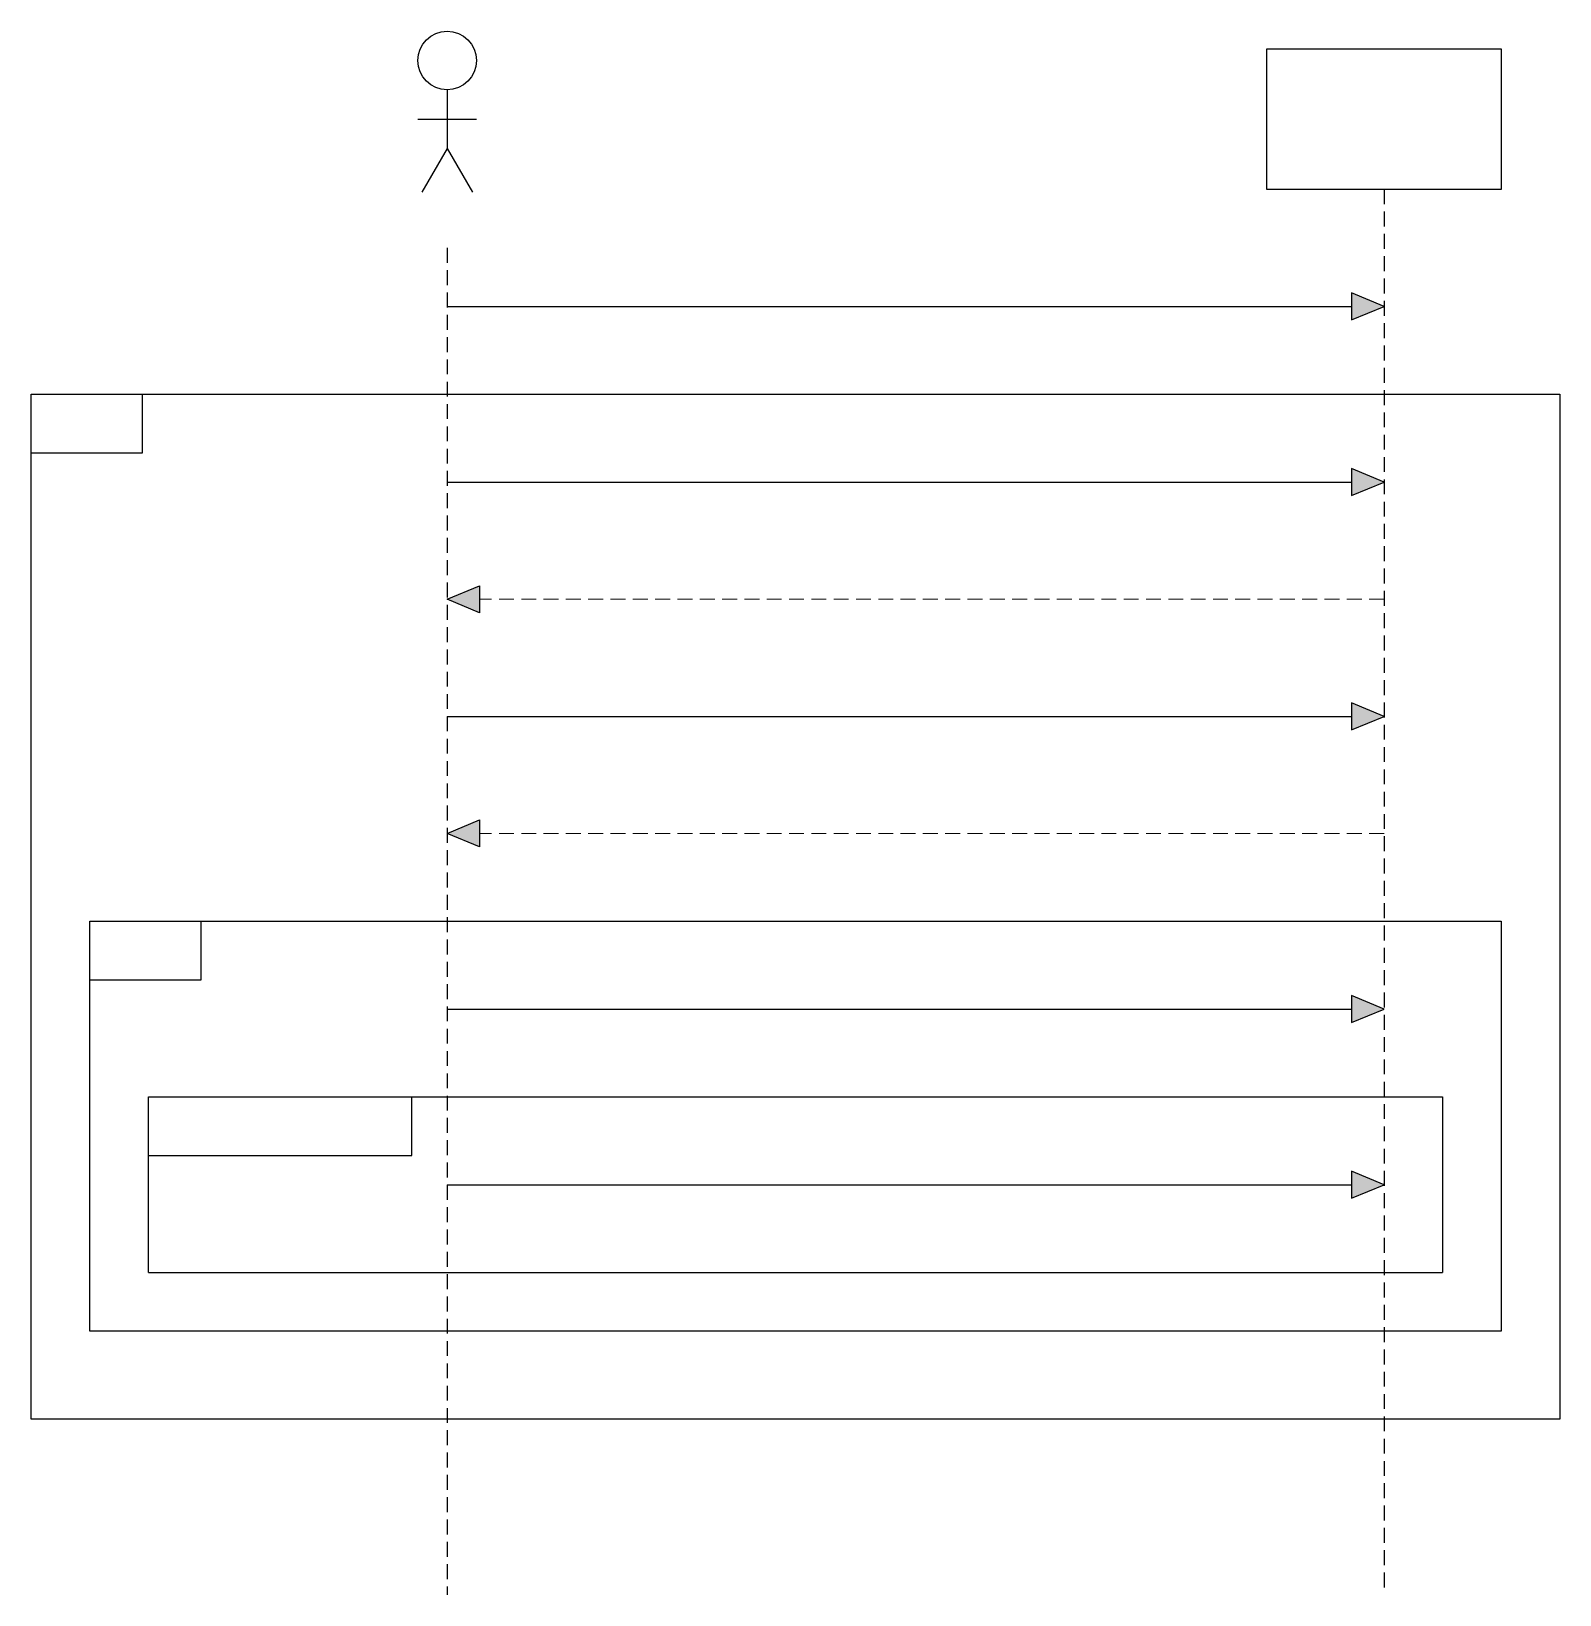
# Paper-space layout 'UC2' of a CAD drawing. Header units: millimetres. Extents: x 21 to 152, y 114 to 248.
import ezdxf

# ---------------------------------------------------------------- set-up
doc = ezdxf.new("R2010")
doc.units = ezdxf.units.MM
doc.linetypes.add('DASHED2', pattern=[9.525, 6.35, -3.175])
doc.layers.add('Fina', color=1, linetype='Continuous')
doc.layers.add('Média', color=2, linetype='Continuous')
doc.layers.add('Tracejado', color=4, linetype='DASHED2', lineweight=9)

psp = doc.layouts.new('UC2')

# ---------------------------------------------------------------- hatches: boundary and pattern name
at = {"layer": 'Fina'}
h = psp.add_hatch(color=256, dxfattribs=at)
h.dxf.hatch_style = 1
h.paths.add_polyline_path([(133.8, 225.42), (133.8, 223.12), (136.57, 224.27)])
h = psp.add_hatch(color=256, dxfattribs=at)
h.dxf.hatch_style = 1
h.paths.add_polyline_path([(133.8, 210.42), (133.8, 208.12), (136.57, 209.27)])
h = psp.add_hatch(color=256, dxfattribs=at)
h.dxf.hatch_style = 1
h.paths.add_polyline_path([(59.34, 200.42), (59.34, 198.12), (56.57, 199.27)])
h = psp.add_hatch(color=256, dxfattribs=at)
h.dxf.hatch_style = 1
h.paths.add_polyline_path([(133.8, 190.42), (133.8, 188.12), (136.57, 189.27)])
h = psp.add_hatch(color=256, dxfattribs=at)
h.dxf.hatch_style = 1
h.paths.add_polyline_path([(59.34, 180.42), (59.34, 178.12), (56.57, 179.27)])
h = psp.add_hatch(color=256, dxfattribs=at)
h.dxf.hatch_style = 1
h.paths.add_polyline_path([(133.8, 165.42), (133.8, 163.12), (136.57, 164.27)])
h = psp.add_hatch(color=256, dxfattribs=at)
h.dxf.hatch_style = 1
h.paths.add_polyline_path([(133.8, 150.42), (133.8, 148.12), (136.57, 149.27)])

# ---------------------------------------------------------------- linework, layer by layer
at = {"layer": 'Fina', "linetype": 'DASHED2', "ltscale": 0.2}
for p, q in [((136.57, 234.27), (136.57, 114.27)), ((56.57, 229.27), (56.57, 114.27))]:
    psp.add_line(p, q, dxfattribs=at)
at = {"layer": 'Fina'}
for p, q in [((56.57, 224.27), (133.8, 224.27)), ((21.07, 129.27), (21.07, 216.77)), ((21.07, 216.77), (151.57, 216.77)), ((30.57, 211.77), (30.57, 216.77)), ((151.57, 216.77), (151.57, 129.27)), ((21.07, 211.77), (30.57, 211.77)), ((56.57, 209.27), (133.8, 209.27)), ((56.57, 189.27), (133.8, 189.27)), ((26.07, 136.77), (26.07, 171.77)), ((26.07, 171.77), (146.57, 171.77)), ((35.57, 166.77), (35.57, 171.77)), ((146.57, 171.77), (146.57, 136.77)), ((26.07, 166.77), (35.57, 166.77)), ((56.57, 164.27), (133.8, 164.27)), ((31.07, 156.77), (141.57, 156.77)), ((31.07, 141.77), (31.07, 156.77)), ((53.57, 151.77), (53.57, 156.77)), ((141.57, 156.77), (141.57, 141.77)), ((31.07, 151.77), (53.57, 151.77)), ((56.57, 149.27), (133.8, 149.27)), ((31.07, 141.77), (141.57, 141.77)), ((146.57, 136.77), (26.07, 136.77)), ((151.57, 129.27), (21.07, 129.27))]:
    psp.add_line(p, q, dxfattribs=at)
for points in [[(126.57, 246.27), (146.57, 246.27), (146.57, 234.27), (126.57, 234.27)], [(136.57, 224.27), (133.8, 225.42), (133.8, 223.12)], [(136.57, 209.27), (133.8, 210.42), (133.8, 208.12)], [(56.57, 199.27), (59.34, 200.42), (59.34, 198.12)], [(136.57, 189.27), (133.8, 190.42), (133.8, 188.12)], [(56.57, 179.27), (59.34, 180.42), (59.34, 178.12)], [(136.57, 164.27), (133.8, 165.42), (133.8, 163.12)], [(136.57, 149.27), (133.8, 150.42), (133.8, 148.12)]]:
    psp.add_lwpolyline(points, close=True, dxfattribs=at)
at = {"layer": 'Média'}
for p, q in [((56.57, 242.77), (56.57, 237.77)), ((54.07, 240.27), (59.07, 240.27)), ((56.57, 237.77), (54.4, 234.02)), ((56.57, 237.77), (58.73, 234.02))]:
    psp.add_line(p, q, dxfattribs=at)
psp.add_circle((56.57, 245.27), 2.5, dxfattribs=at)
at = {"layer": 'Tracejado', "ltscale": 0.2}
for p, q in [((136.57, 199.27), (59.34, 199.27)), ((136.57, 179.27), (59.34, 179.27))]:
    psp.add_line(p, q, dxfattribs=at)

doc.saveas('drawing.dxf')
